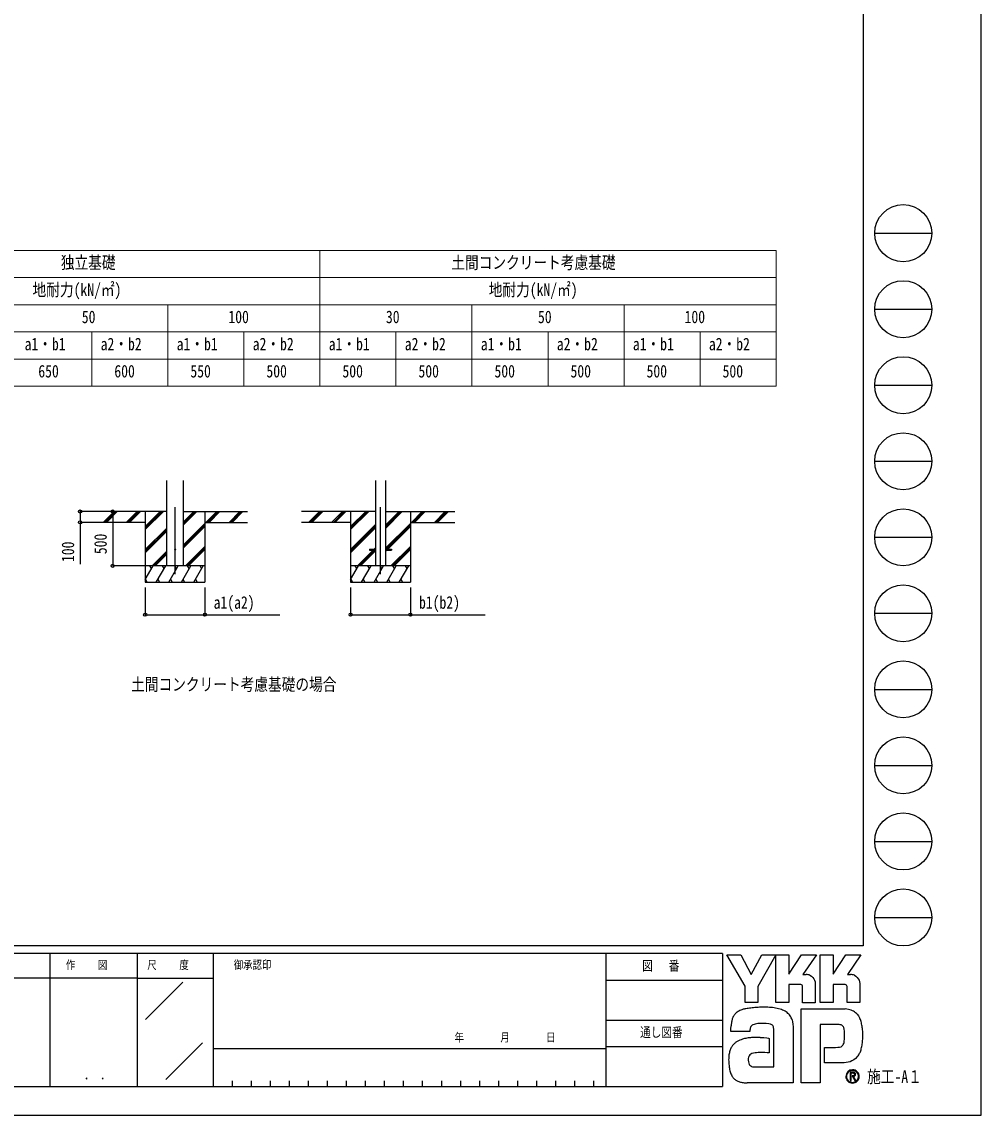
# Model space of a CAD drawing. Units: millimetres, scale not verified. Extents: x -14718 to 14718, y -10395 to 10395.
# Drawn here: x 5885 to 14718, y -10395 to -330 of the extents above; entities that cross this region are included whole.
import ezdxf
from ezdxf.enums import TextEntityAlignment as Align

# ---------------------------------------------------------------- set-up
doc = ezdxf.new("R2010")
doc.units = ezdxf.units.MM
doc.header["$LTSCALE"] = 40
doc.layers.add('0-1_TABLE1', color=7, linetype='Continuous', lineweight=18)
for name, color, linetype in [('0-2_USER1', 3, 'Continuous'), ('0-3_YKK_12', 2, 'Continuous'), ('0-4_YKK_13', 4, 'Continuous'), ('0-5_YKK_A1', 4, 'Continuous'), ('0-6_YKK_D', 6, 'Continuous'), ('0-7_YKK_ZWAK', 7, 'Continuous')]:
    doc.layers.add(name, color=color, linetype=linetype)
doc.styles.add('ＭＳ ゴシック', font='')
doc.styles.get('ＭＳ ゴシック').set_extended_font_data('MS Gothic')

msp = doc.modelspace()

# ---------------------------------------------------------------- linework, layer by layer
at = {"layer": '0-1_TABLE1'}
for p, q in [((3029.77, -2434.1), (12829.77, -2434.1)), ((8629.77, -2434.1), (8629.77, -3684.1)), ((4429.77, -2684.1), (12829.77, -2684.1)), ((4429.77, -2934.1), (12829.77, -2934.1)), ((10029.77, -2934.1), (10029.77, -3684.1)), ((11429.77, -2934.1), (11429.77, -3684.1)), ((4429.77, -3184.1), (12829.77, -3184.1)), ((6529.77, -3184.1), (6529.77, -3684.1)), ((10729.77, -3184.1), (10729.77, -3684.1)), ((12129.77, -3184.1), (12129.77, -3684.1)), ((3029.77, -3684.1), (12829.77, -3684.1))]:
    msp.add_line(p, q, dxfattribs=at)
for points in [[(12829.77, -2434.1), (12829.77, -3184.1), (12829.77, -3684.1)], [(7229.77, -2934.1), (7229.77, -3434.1), (7229.77, -3684.1)], [(7929.77, -3184.1), (7929.77, -3434.1), (7929.77, -3684.1)], [(9329.77, -3184.1), (9329.77, -3434.1), (9329.77, -3684.1)], [(3029.77, -3434.1), (4429.77, -3434.1), (12829.77, -3434.1)]]:
    msp.add_lwpolyline(points, dxfattribs=at)
at = {"layer": '0-3_YKK_12'}
for p, q in [((7296.57, -5414.06), (7296.57, -4798.03)), ((9187.57, -5414.06), (9187.57, -4798.03))]:
    msp.add_line(p, q, dxfattribs=at)
at = {"layer": '0-4_YKK_13'}
for p, q in [((9087.57, -5183.01), (9087.57, -5192.01)), ((9087.57, -5183.01), (9142.37, -5183.01)), ((9087.57, -5192.01), (9142.37, -5192.01)), ((9232.77, -5183.01), (9287.57, -5183.01)), ((9232.77, -5192.01), (9287.57, -5192.01)), ((9287.57, -5183.01), (9287.57, -5192.01))]:
    msp.add_line(p, q, dxfattribs=at)
msp.add_circle((7296.57, -5187.51), 5, dxfattribs=at)
at = {"layer": '0-5_YKK_A1'}
for p, q in [((7218.82, -5337.51), (7218.82, -4552.16)), ((7374.32, -5337.51), (7374.32, -4552.16)), ((9142.37, -4552.16), (9142.37, -5337.51)), ((9232.77, -4552.16), (9232.77, -5337.51)), ((7218.82, -4837.51), (6570.62, -4837.51)), ((6637.3, -4936.1), (6735.9, -4837.51)), ((6650.04, -4937.51), (6750.04, -4837.51)), ((6664.19, -4937.51), (6764.19, -4837.51)), ((6849.44, -4936.1), (6948.03, -4837.51)), ((6862.18, -4937.51), (6962.18, -4837.51)), ((6876.32, -4937.51), (6976.32, -4837.51)), ((7021.57, -4837.51), (7021.57, -5487.51)), ((7021.57, -5004.39), (7188.45, -4837.51)), ((7021.57, -4990.24), (7174.31, -4837.51)), ((7021.57, -4976.1), (7160.17, -4837.51)), ((7374.32, -4960.01), (7496.82, -4837.51)), ((7374.32, -4945.86), (7482.68, -4837.51)), ((7374.32, -4931.72), (7468.53, -4837.51)), ((7374.32, -4837.51), (7962.19, -4837.51)), ((7571.57, -4837.51), (7571.57, -5487.51)), ((7580.67, -4937.51), (7680.67, -4837.51)), ((7594.81, -4937.51), (7694.81, -4837.51)), ((7608.95, -4937.51), (7708.95, -4837.51)), ((7792.8, -4937.51), (7892.8, -4837.51)), ((7806.94, -4937.51), (7906.94, -4837.51)), ((7821.08, -4937.51), (7921.08, -4837.51)), ((9142.37, -4837.51), (8461.62, -4837.51)), ((8528.3, -4936.1), (8626.9, -4837.51)), ((8541.04, -4937.51), (8641.04, -4837.51)), ((8555.19, -4937.51), (8655.19, -4837.51)), ((8740.44, -4936.1), (8839.03, -4837.51)), ((8753.18, -4937.51), (8853.18, -4837.51)), ((8767.32, -4937.51), (8867.32, -4837.51)), ((8912.57, -4837.51), (8912.57, -5487.51)), ((8912.57, -5004.39), (9079.45, -4837.51)), ((8912.57, -4990.24), (9065.31, -4837.51)), ((8912.57, -4976.1), (9051.17, -4837.51)), ((9232.77, -4992.55), (9387.82, -4837.51)), ((9232.77, -4978.41), (9373.68, -4837.51)), ((9232.77, -4964.27), (9359.53, -4837.51)), ((9232.77, -4837.51), (9870.78, -4837.51)), ((9462.57, -4837.51), (9462.57, -5487.51)), ((9471.67, -4937.51), (9571.67, -4837.51)), ((9485.81, -4937.51), (9585.81, -4837.51)), ((9499.95, -4937.51), (9599.95, -4837.51)), ((9683.8, -4937.51), (9783.8, -4837.51)), ((9697.94, -4937.51), (9797.94, -4837.51)), ((9712.08, -4937.51), (9812.08, -4837.51)), ((7021.57, -4937.51), (6570.62, -4937.51)), ((7021.57, -5188.23), (7218.82, -4990.98)), ((7021.57, -5202.37), (7218.82, -5005.13)), ((7021.57, -5216.52), (7218.82, -5019.27)), ((7374.32, -5143.85), (7571.57, -4946.6)), ((7374.32, -5157.99), (7571.57, -4960.74)), ((7374.32, -5172.14), (7571.57, -4974.89)), ((7571.57, -4937.51), (7962.19, -4937.51)), ((8912.57, -4937.51), (8461.62, -4937.51)), ((8912.57, -5188.23), (9142.37, -4958.44)), ((8912.57, -5202.37), (9142.37, -4972.58)), ((8912.57, -5216.52), (9142.37, -4986.72)), ((9232.77, -5176.4), (9462.57, -4946.6)), ((9240.31, -5183.01), (9462.57, -4960.74)), ((9254.45, -5183.01), (9462.57, -4974.89)), ((9462.57, -4937.51), (9870.78, -4937.51)), ((7084.43, -5337.51), (7218.82, -5203.12)), ((7098.57, -5337.51), (7218.82, -5217.26)), ((7112.71, -5337.51), (7218.82, -5231.4)), ((7392.79, -5337.51), (7571.57, -5158.73)), ((7406.94, -5337.51), (7571.57, -5172.88)), ((7421.08, -5337.51), (7571.57, -5187.02)), ((8975.43, -5337.51), (9120.93, -5192.01)), ((8989.57, -5337.51), (9135.07, -5192.01)), ((9003.71, -5337.51), (9142.37, -5198.85)), ((9129.93, -5183.01), (9142.37, -5170.57)), ((9232.77, -5204.69), (9245.45, -5192.01)), ((9283.79, -5337.51), (9462.57, -5158.73)), ((9297.94, -5337.51), (9462.57, -5172.88)), ((9312.08, -5337.51), (9462.57, -5187.02)), ((7571.57, -5337.51), (7021.57, -5337.51)), ((7021.57, -5462.96), (7094, -5337.51)), ((7079, -5363.49), (7064, -5337.51)), ((7122.87, -5487.51), (7209.47, -5337.51)), ((7194.47, -5363.49), (7179.47, -5337.51)), ((7238.34, -5487.51), (7324.94, -5337.51)), ((7309.94, -5363.49), (7294.94, -5337.51)), ((7353.81, -5487.51), (7440.41, -5337.51)), ((7425.41, -5363.49), (7410.41, -5337.51)), ((7469.28, -5487.51), (7555.88, -5337.51)), ((7540.88, -5363.49), (7525.88, -5337.51)), ((9462.57, -5337.51), (8912.57, -5337.51)), ((8912.57, -5462.96), (8985, -5337.51)), ((8970, -5363.49), (8955, -5337.51)), ((9013.87, -5487.51), (9100.47, -5337.51)), ((9085.47, -5363.49), (9070.47, -5337.51)), ((9129.34, -5487.51), (9215.94, -5337.51)), ((9200.94, -5363.49), (9185.94, -5337.51)), ((9244.81, -5487.51), (9331.41, -5337.51)), ((9316.41, -5363.49), (9301.41, -5337.51)), ((9360.28, -5487.51), (9446.88, -5337.51)), ((9431.88, -5363.49), (9416.88, -5337.51)), ((7021.57, -5487.51), (7571.57, -5487.51)), ((7022.39, -5461.53), (7037.39, -5487.5)), ((7137.86, -5461.53), (7152.86, -5487.51)), ((7253.33, -5461.53), (7268.33, -5487.51)), ((7368.81, -5461.53), (7383.81, -5487.51)), ((7484.27, -5461.53), (7499.27, -5487.51)), ((8912.57, -5487.51), (9462.57, -5487.51)), ((8913.39, -5461.53), (8928.39, -5487.5)), ((9028.86, -5461.53), (9043.86, -5487.51)), ((9144.33, -5461.53), (9159.33, -5487.51)), ((9259.81, -5461.53), (9274.81, -5487.51)), ((9375.27, -5461.53), (9390.27, -5487.51))]:
    msp.add_line(p, q, dxfattribs=at)
at = {"layer": '0-6_YKK_D'}
for p, q in [((6636.23, -4837.51), (6420.57, -4837.51)), ((6795.51, -4837.51), (6720.57, -4837.51)), ((6721.57, -4837.51), (6721.57, -5337.51)), ((6636.23, -4937.51), (6420.57, -4937.51)), ((7020.57, -5337.51), (6720.57, -5337.51)), ((7021.57, -5537.51), (7021.57, -5788.51)), ((7571.57, -5537.51), (7571.57, -5788.51)), ((8912.57, -5537.51), (8912.57, -5788.51)), ((9462.57, -5537.51), (9462.57, -5788.51))]:
    msp.add_line(p, q, dxfattribs=at)
for points in [[(6421.57, -4837.51), (6421.57, -4937.51), (6421.57, -5322.61)], [(7021.57, -5787.51), (7571.57, -5787.51), (8259.07, -5787.51)], [(8912.57, -5787.51), (9462.57, -5787.51), (10150.07, -5787.51)]]:
    msp.add_lwpolyline(points, dxfattribs=at)
for centre in [(6421.57, -4837.51), (6721.57, -4837.51), (6421.57, -4937.51), (6721.57, -5337.51), (7021.57, -5787.51), (7571.57, -5787.51), (8912.57, -5787.51), (9462.57, -5787.51)]:
    msp.add_circle(centre, 14.88, dxfattribs=at)
at = {"layer": '0-7_YKK_ZWAK'}
for p, q in [((13632.57, 9712.5), (13632.57, -8837.5)), ((13737.57, -2275), (14262.57, -2275)), ((13737.57, -2975), (14262.57, -2975)), ((13737.57, -3675), (14262.57, -3675)), ((13737.57, -4375), (14262.57, -4375)), ((13737.57, -5075), (14262.57, -5075)), ((13737.57, -5775), (14262.57, -5775)), ((13737.57, -6475), (14262.57, -6475)), ((13737.57, -7175), (14262.57, -7175)), ((13737.57, -7875), (14262.57, -7875)), ((13737.57, -8575), (14262.57, -8575)), ((13632.57, -8837.5), (-13667.43, -8837.5)), ((6142.57, -8907.5), (6142.57, -10132.5)), ((6947.57, -8907.5), (6947.57, -10132.5)), ((7647.57, -8907.5), (6947.57, -8907.5)), ((11261.32, -8907.5), (7647.57, -8907.5)), ((7647.57, -8907.5), (7647.57, -10132.5)), ((11261.32, -8907.5), (11261.32, -10132.5)), ((12337.57, -8907.5), (11261.32, -8907.5)), ((12337.57, -8907.5), (12337.57, -10132.5)), ((6947.57, -9135), (4532.57, -9135)), ((6947.57, -9135), (7647.57, -9135)), ((11261.32, -9152.5), (12337.57, -9152.5)), ((7024.87, -9514.02), (7367.63, -9171.25)), ((11261.32, -9520), (12337.57, -9520)), ((7212.35, -10065.96), (7549.12, -9729.19)), ((7647.57, -9782.5), (11261.32, -9782.5)), ((12337.57, -9765), (11261.32, -9765)), ((13577.08, -9995.02), (13577.08, -9995.02)), ((4532.57, -10132.5), (6947.57, -10132.5)), ((6947.57, -10132.5), (7647.57, -10132.5)), ((7647.57, -10132.5), (11261.32, -10132.5)), ((7822.57, -10080), (7822.57, -10132.5)), ((7997.57, -10080), (7997.57, -10132.5)), ((8172.57, -10080), (8172.57, -10132.5)), ((8347.57, -10080), (8347.57, -10132.5)), ((8522.57, -10080), (8522.57, -10132.5)), ((8697.57, -10080), (8697.57, -10132.5)), ((8872.57, -10080), (8872.57, -10132.5)), ((9047.57, -10080), (9047.57, -10132.5)), ((9222.57, -10080), (9222.57, -10132.5)), ((9397.57, -10080), (9397.57, -10132.5)), ((9572.57, -10080), (9572.57, -10132.5)), ((9747.57, -10080), (9747.57, -10132.5)), ((9922.57, -10080), (9922.57, -10132.5)), ((10097.57, -10080), (10097.57, -10132.5)), ((10272.57, -10080), (10272.57, -10132.5)), ((10447.57, -10080), (10447.57, -10132.5)), ((10622.57, -10080), (10622.57, -10132.5)), ((10797.57, -10080), (10797.57, -10132.5)), ((10972.57, -10080), (10972.57, -10132.5)), ((11147.57, -10080), (11147.57, -10132.5)), ((11261.32, -10132.5), (12337.57, -10132.5)), ((13533.36, -10093.93), (13533.36, -10093.93))]:
    msp.add_line(p, q, dxfattribs=at)
for points in [[(-14717.5, -10395), (14717.5, -10395), (14717.5, 10395), (-14717.5, 10395)], [(12376.07, -8918), (12504.91, -8918), (12601.65, -9100.35), (12698.14, -8918), (12827.07, -8918), (12661.85, -9211.97), (12661.85, -9359.47), (12544.34, -9359.47), (12544.34, -9208)]]:
    msp.add_lwpolyline(points, close=True, dxfattribs=at)
for points in [[(6947.57, -8907.5), (4532.57, -8907.5), (4532.57, -10132.5)], [(13056.91, -9193.13), (12945.69, -9193.13), (12945.69, -9359.34), (12827.2, -9359.34), (12827.2, -8918), (12945.69, -8918), (12945.69, -9098.55), (13062.24, -8918), (13201.44, -8918), (13076.56, -9100.74), (13080.98, -9100.74), (13085.87, -9100.74), (13090.88, -9100.74), (13095.71, -9100.74), (13100.03, -9100.74), (13103.51, -9100.74), (13105.84, -9100.74), (13106.68, -9100.74)], [(13466.29, -9193.13), (13355.19, -9193.13), (13355.19, -9359.47), (13236.64, -9359.47), (13236.64, -8918), (13355.19, -8918), (13355.19, -9098.55), (13471.61, -8918), (13610.81, -8918), (13485.93, -9100.74), (13490.4, -9100.74), (13495.31, -9100.74), (13500.33, -9100.74), (13505.15, -9100.74), (13509.45, -9100.74), (13512.91, -9100.74), (13515.22, -9100.74), (13516.06, -9100.74)], [(13140.77, -9107.75), (13154.92, -9115.83), (13166.9, -9126.37), (13176.54, -9138.92), (13183.64, -9153.02), (13188.04, -9168.24), (13189.54, -9184.12), (13189.54, -9359.76), (13073.94, -9359.76), (13073.94, -9209.93)], [(13550.19, -9107.75), (13564.38, -9115.83), (13576.41, -9126.37), (13586.09, -9138.92), (13593.24, -9153.02), (13597.66, -9168.24), (13599.18, -9184.12), (13599.18, -9359.47), (13483.31, -9359.47), (13483.31, -9209.93)], [(13401.04, -9560.27), (13234.18, -9560.27), (13234.18, -10097.5), (13059.31, -10097.5), (13059.31, -9417.77), (13465.73, -9417.77)], [(12976.98, -9517.08), (12981.95, -9537.16), (12984.76, -9558.65), (12985.65, -9581.55), (12985.65, -10097.5), (12563.43, -10097.5)], [(12790.36, -9562.44), (12779.46, -9558.16), (12762.03, -9554.53), (12739.79, -9551.86), (12714.48, -9550.43), (12687.79, -9550.54), (12661.47, -9552.49)], [(13575.5, -9465.79), (13586.9, -9480.19), (13595.45, -9494.13), (13601.41, -9506.75)], [(12616.79, -9563.09), (12608.65, -9567.67), (12602.31, -9573.26), (12597.51, -9579.79), (12594.02, -9587.18), (12591.62, -9595.36), (12590.06, -9604.24), (12589.12, -9613.76), (12588.55, -9623.84), (12413.61, -9624.26), (12414.12, -9600.33), (12415.09, -9573.45)], [(12683.81, -9679.35), (12716.93, -9681.53), (12742.96, -9684.45), (12759.99, -9687.18), (12766.09, -9688.81), (12766.09, -9822.65), (12746.73, -9820.61), (12725.5, -9819.46), (12703.76, -9819.02), (12682.9, -9819.08), (12664.29, -9819.47), (12649.29, -9819.98), (12639.29, -9820.43), (12635.65, -9820.62), (12620.52, -9823.39), (12607.47, -9827.72), (12596.51, -9833.64), (12587.63, -9841.19), (12580.84, -9850.39), (12576.14, -9861.27), (12573.53, -9873.85), (12573, -9888.17), (12574.67, -9903.91), (12578.01, -9916.93), (12582.82, -9927.46), (12588.89, -9935.76), (12596.01, -9942.08), (12603.97, -9946.67), (12612.56, -9949.77), (12621.56, -9951.63), (12807.42, -9951.63), (12807.42, -9607.76), (12807.47, -9600.94), (12807.12, -9594.28), (12806.24, -9587.85), (12804.75, -9581.76), (12802.52, -9576.09), (12799.45, -9570.92), (12795.43, -9566.34), (12790.36, -9562.44)], [(13460.39, -9663.49), (13460.17, -9641.21), (13459.11, -9621.14), (13456.6, -9603.52), (13452.03, -9588.57)], [(13560.97, -9873.4), (13544.82, -9885.95), (13528.01, -9895.82), (13510.64, -9903.18), (13492.85, -9908.22), (13474.77, -9911.11), (13456.52, -9912.03), (13276.76, -9912.03), (13276.76, -9770.82), (13378.13, -9770.82), (13396.82, -9770.56), (13413.25, -9768.97), (13427.35, -9764.83)], [(13561.12, -10019.09), (13561.04, -10017.04), (13560.78, -10015.06), (13560.36, -10013.17), (13559.77, -10011.36), (13559.01, -10009.64), (13558.09, -10008.03), (13557.02, -10006.53), (13555.78, -10005.14), (13554.16, -10003.71), (13552.36, -10002.46), (13550.39, -10001.4), (13548.26, -10000.52), (13545.97, -9999.84), (13543.54, -9999.35), (13540.97, -9999.05), (13538.27, -9998.95), (13511.74, -9998.95), (13511.74, -10076.99), (13519.76, -10076.99), (13519.76, -10006.91), (13538.27, -10006.91), (13540.18, -10006.97), (13541.98, -10007.16), (13543.66, -10007.47), (13545.22, -10007.9), (13546.65, -10008.45), (13547.95, -10009.11), (13549.11, -10009.89), (13550.13, -10010.78)], [(13553.26, -10019.09), (13552.77, -10022.84), (13551.43, -10025.8), (13549.41, -10028.05), (13546.91, -10029.69), (13544.1, -10030.8), (13541.17, -10031.49), (13538.29, -10031.84), (13535.65, -10031.93), (13528.71, -10031.93), (13532.21, -10037.89), (13555.13, -10077.25), (13564.3, -10077.25), (13542.2, -10039.37), (13544.27, -10038.96), (13546.24, -10038.43), (13548.12, -10037.8), (13549.88, -10037.06), (13551.54, -10036.21), (13553.08, -10035.25), (13554.49, -10034.19), (13555.78, -10033.01)]]:
    msp.add_lwpolyline(points, dxfattribs=at)
for centre in [(14000.07, -2275), (14000.07, -2975), (14000.07, -3675), (14000.07, -4375), (14000.07, -5075), (14000.07, -5775), (14000.07, -6475), (14000.07, -7175), (14000.07, -7875), (14000.07, -8575)]:
    msp.add_circle(centre, 262.5, dxfattribs=at)
for centre, radius, start, end in [((13106.86, -9188.16), 87.42, 78.26798, 90.11215), ((13108.11, -9181.8), 80.94, 66.19963, 78.22058), ((13516.23, -9188.32), 87.58, 78.27851, 90.10826), ((13517.43, -9182.18), 81.32, 66.2483, 78.23226), ((13057.53, -9209.53), 16.41, 358.57817, 92.1683), ((13466.98, -9209.45), 16.33, 358.29941, 92.43455), ((12547.26, -9548.03), 126.64, 122.60463, 137.83438), ((12564, -9575.11), 158.47, 108.37421, 122.42809), ((12590.52, -9669.42), 256.38, 100.93159, 107.35499), ((12677.19, -10089.86), 685.64, 97.86054, 101.37938), ((12717.87, -10372.53), 971.23, 94.90201, 97.9576), ((12720.64, -10395.16), 994, 91.6169, 94.94971), ((12716.79, -10234.21), 833.01, 87.51794, 91.66439), ((12727.61, -10002.22), 600.77, 81.92631, 87.59083), ((12759.56, -9783.31), 379.54, 73.67137, 82.05943), ((12806.94, -9624.71), 214.03, 60.60528, 73.9085), ((12826.34, -9586.03), 170.81, 52.17347, 59.90542), ((12843.69, -9563.57), 142.43, 43.55042, 52.14561), ((13459.09, -9604.75), 187.09, 78.73198, 87.96551), ((13464.58, -9576.69), 158.51, 69.03034, 78.69541), ((13469.69, -9563.05), 143.94, 59.39484, 68.9885), ((13472.06, -9558.9), 139.16, 50.3012, 59.3616), ((13471.19, -9559.88), 140.47, 42.05209, 50.28551), ((12732.32, -9591.6), 317.75, 171.55622, 176.72493), ((12624.64, -9575.53), 208.88, 163.48385, 171.57982), ((12570.62, -9559.51), 152.53, 152.2125, 163.4865), ((12547.28, -9547.44), 126.25, 138.03852, 152.12015), ((12662.97, -9672.7), 118.94, 102.4979, 112.84632), ((12685.98, -9771.98), 220.85, 96.37207, 102.75341), ((12853.25, -9554.33), 129.14, 34.48659, 43.50182), ((12853.31, -9554.13), 128.97, 25.58915, 34.43128), ((12841.84, -9559.51), 141.65, 17.43089, 25.54591), ((13402, -9646.04), 85.77, 77.94572, 90.63794), ((13409.45, -9611.06), 50.01, 60.20991, 77.92418), ((13401.82, -9599.84), 220.22, 14.76267, 25.00486), ((13266.76, -9636.65), 360.21, 7.9139, 14.95041), ((13414.28, -9601.97), 39.72, 39.8078, 59.75378), ((13407.49, -9607.16), 48.26, 22.65544, 39.38165), ((13131.85, -9656.27), 496.54, 2.54376, 8.01251), ((13054.52, -9660.34), 573.97, 357.76419, 2.60674), ((12547.25, -9844.34), 148.92, 142.04688, 153.80771), ((12542.16, -9840.7), 142.67, 130.60221, 141.94427), ((12550.56, -9850.8), 155.81, 120.60724, 130.53081), ((12567.15, -9879.01), 188.53, 112.58838, 120.58162), ((12589.48, -9932.65), 246.63, 106.61303, 112.59024), ((12624.58, -10050.65), 369.75, 99.87193, 106.59825), ((12644.25, -10161.45), 482.28, 94.78469, 99.91711), ((12653.83, -10271.7), 592.94, 90.80099, 94.81812), ((12655.28, -10353.79), 675.05, 87.57779, 90.82714), ((13411.02, -9728), 40.29, 293.91672, 314.09376), ((13405.52, -9723.15), 47.6, 314.78099, 333.92928), ((13370.17, -9705.98), 86.9, 334.00676, 347.34989), ((13273.74, -9683.65), 185.88, 347.14308, 355.40008), ((13062.71, -9665.52), 397.69, 355.2339, 0.29193), ((13192.02, -9676.77), 435.46, 347.15166, 352.97565), ((13076.59, -9661.76), 551.86, 352.8937, 357.82206), ((12733.47, -9882.2), 340.51, 174.55588, 182.47272), ((12631.44, -9872.43), 238.02, 164.97537, 174.56739), ((12573.6, -9857.01), 178.16, 153.89178, 164.94341), ((13444.3, -9741.85), 175.83, 311.57033, 318.66243), ((13423.95, -9724), 202.9, 318.67367, 325.29112), ((13476.26, -9762.99), 137.72, 326.23251, 339.61931), ((13346.92, -9712.91), 276.41, 339.22498, 347.31457), ((12923.74, -9879.21), 530.77, 181.90948, 187.89042), ((12700.42, -9910.62), 305.25, 187.80471, 196.36971), ((12582.52, -9945.45), 182.31, 196.3102, 208.20993), ((12531.17, -9972.78), 124.15, 208.29777, 223.35561), ((12519.59, -9982.97), 108.73, 223.64205, 239.63663), ((13533.08, -10038.73), 61.37, 179.86065, 225.14399), ((13533.46, -10038.66), 61.74, 90.09157, 179.92363), ((13533.07, -10038.46), 54.9, 134.8007, 180.12175), ((13532.85, -10038.82), 54.68, 179.75513, 225.29722), ((13533.23, -10038.15), 54.8, 89.86602, 135.149), ((13533.45, -10038.55), 61.63, 44.93442, 90.08536), ((13533.47, -10038.57), 55.21, 45.03108, 90.11509), ((13533.27, -10038.49), 55.44, 270.09072, 359.90926), ((13541.53, -10018.76), 11.73, 358.3894, 42.86139), ((13541.76, -10019.65), 19.37, 316.37674, 1.6565), ((13533.51, -10038.59), 55.2, 0.00643, 45.07115), ((13533.94, -10038.36), 61.15, 359.78949, 45.13288), ((13533.79, -10038.83), 61.3, 314.92572, 0.23508), ((12529.2, -9965.48), 128.68, 239.8785, 253.65355), ((12546.8, -9905.03), 191.64, 253.69102, 263.74909), ((12561.7, -9772.34), 325.16, 263.68487, 270.30455), ((13533.37, -10038.74), 61.57, 224.94536, 269.98445), ((13533.25, -10039.31), 54.62, 224.62822, 270.10973), ((13533.37, -10038.43), 61.88, 269.98802, 314.93777)]:
    msp.add_arc(centre, radius, start, end, dxfattribs=at)

# ---------------------------------------------------------------- texts
at = {"layer": '0-1_TABLE1', "style": 'ＭＳ ゴシック', "width": 0.8}
for s, p in [('独立基礎', (6244.17, -2637.85)), ('土間コンクリート考慮基礎', (9839.37, -2637.85)), ('地耐力(kN/㎡)', (5983.77, -2887.85)), ('地耐力(kN/㎡)', (10183.77, -2887.85)), ('50', (6437.37, -3137.85)), ('100', (7786.97, -3137.85)), ('30', (9237.37, -3137.85)), ('50', (10637.37, -3137.85)), ('100', (11986.97, -3137.85)), ('a1・b1', (5910.97, -3387.85)), ('a2・b2', (6610.97, -3387.85)), ('a1・b1', (7310.97, -3387.85)), ('a2・b2', (8010.97, -3387.85)), ('a1・b1', (8710.97, -3387.85)), ('a2・b2', (9410.97, -3387.85)), ('a1・b1', (10110.97, -3387.85)), ('a2・b2', (10810.97, -3387.85)), ('a1・b1', (11510.97, -3387.85)), ('a2・b2', (12210.97, -3387.85)), ('650', (6036.97, -3637.85)), ('600', (6736.97, -3637.85)), ('550', (7436.97, -3637.85)), ('500', (8136.97, -3637.85)), ('500', (8836.97, -3637.85)), ('500', (9536.97, -3637.85)), ('500', (10236.97, -3637.85)), ('500', (10936.97, -3637.85)), ('500', (11636.97, -3637.85)), ('500', (12336.97, -3637.85))]:
    msp.add_text(s, height=115.5, dxfattribs=at).set_placement(p, align=Align.BOTTOM_LEFT)
at = {"layer": '0-2_USER1', "style": 'ＭＳ ゴシック', "width": 0.8}
msp.add_text('土間コンクリート考慮基礎の場合', height=115.5, dxfattribs=at).set_placement((6891.5, -6521.5), align=Align.BOTTOM_LEFT)
at = {"layer": '0-6_YKK_D', "style": 'ＭＳ ゴシック', "width": 0.8}
for s, p in [('100', (6401.57, -5302.61)), ('500', (6701.57, -5230.31))]:
    msp.add_text(s, height=115.5, rotation=90, dxfattribs=at).set_placement(p, align=Align.BOTTOM_LEFT)
for s, p in [('a1(a2)', (7651.07, -5767.51)), ('b1(b2)', (9542.07, -5767.51))]:
    msp.add_text(s, height=115.5, dxfattribs=at).set_placement(p, align=Align.BOTTOM_LEFT)
at = {"layer": '0-7_YKK_ZWAK', "style": 'ＭＳ ゴシック', "width": 0.8}
for s, height, p in [('作     図', 76.98, (6290.27, -9073.75)), ('尺     度', 76.98, (7039.97, -9073.75)), ('御承認印', 76.98, (7836.98, -9073.75)), ('図\u3000 番', 89.81, (11596.91, -9091.25)), ('年        月        日', 76.98, (9869.67, -9741.25)), ('通し図番', 89.81, (11577.31, -9703.75)), ('． ．', 90.71, (6457.5, -10095.23)), ('施工-A１', 115.5, (13667.57, -10132.5))]:
    msp.add_text(s, height=height, dxfattribs=at).set_placement(p, align=Align.BOTTOM_LEFT)

doc.saveas('drawing.dxf')
